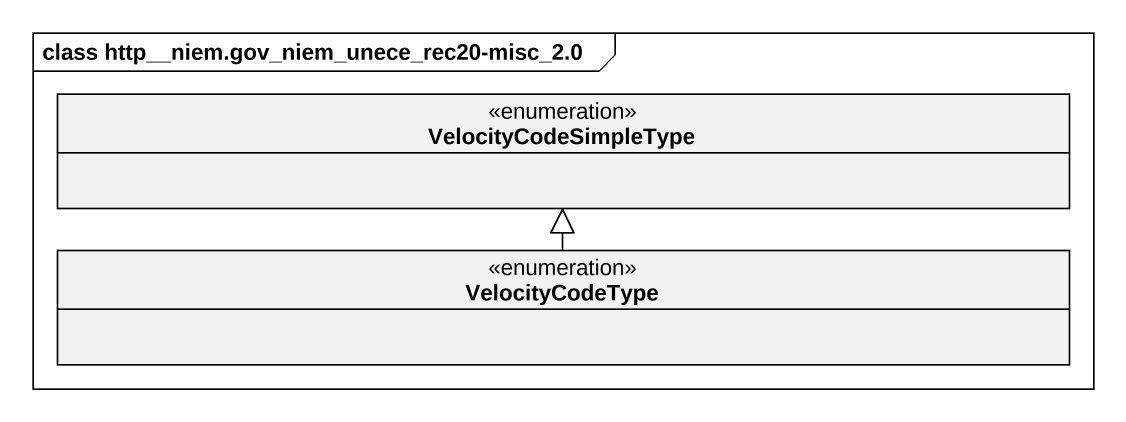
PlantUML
@startuml
mainframe class http__niem.gov_niem_unece_rec20-misc_2.0
hide circle
hide empty members
enum VelocityCodeSimpleType
enum VelocityCodeType
VelocityCodeType -up-|> VelocityCodeSimpleType
@enduml
